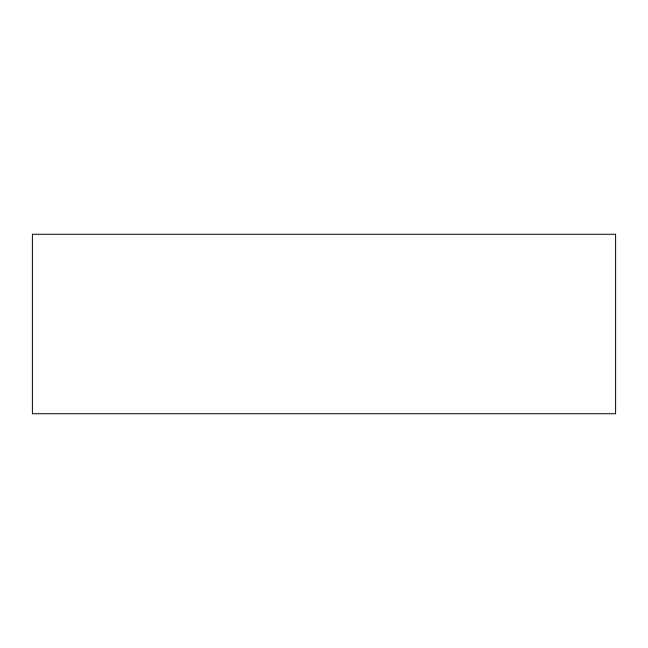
<?xml version="1.0" encoding="UTF-8"?>
<svg xmlns="http://www.w3.org/2000/svg" width="648" height="648" viewBox="0 0 648 648"><rect width="100%" height="100%" fill="white"/><g stroke="black" fill="none" stroke-linecap="round" stroke-linejoin="round"><path stroke-width="0.97" d="M615.6 234.276L32.4 234.276L32.4 413.724L615.6 413.724L615.6 234.276"/></g></svg>
